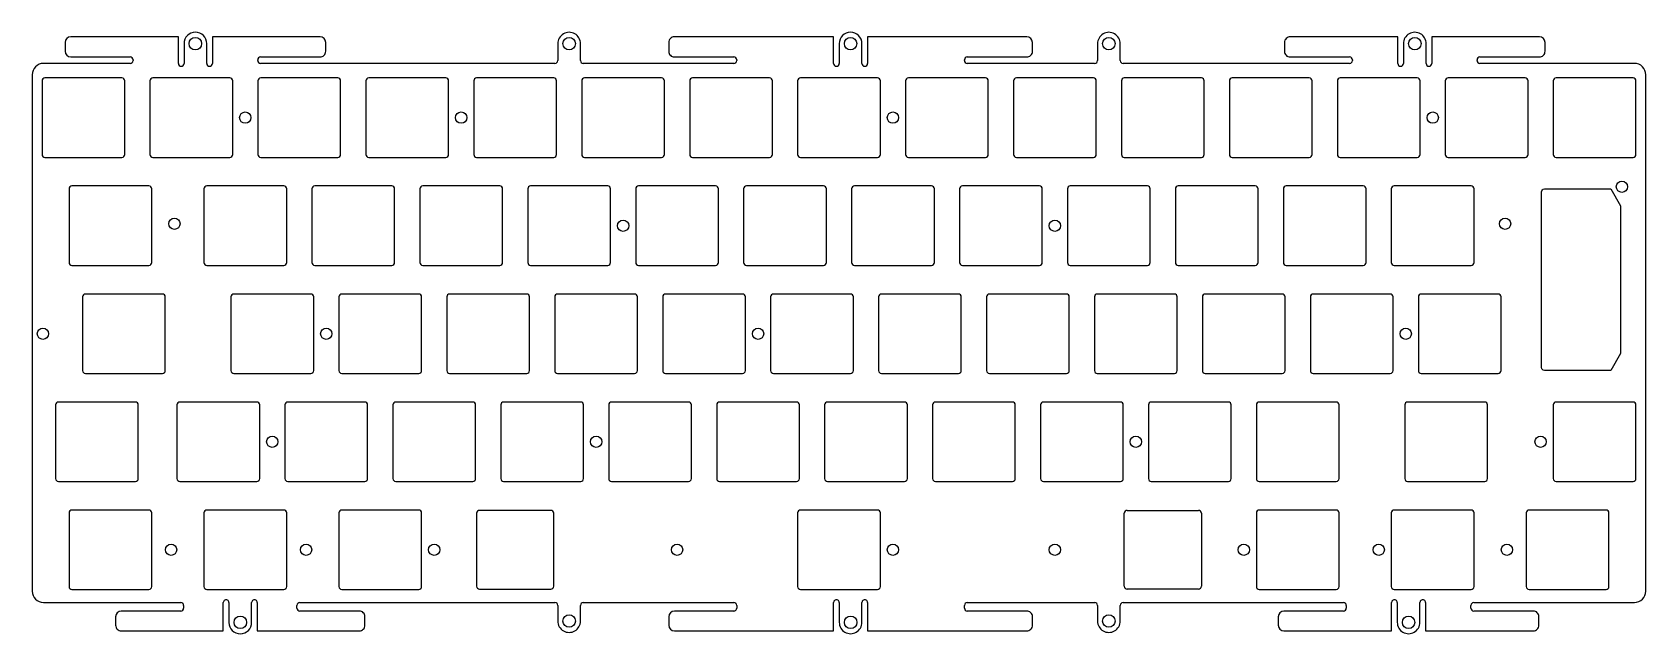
# Model space of a CAD drawing. Header units: millimetres. Extents: x -9 to 276, y -91 to 15.
import ezdxf

# ---------------------------------------------------------------- set-up
doc = ezdxf.new("R2010")
doc.units = ezdxf.units.MM
doc.layers.get('0').update_dxf_attribs({"linetype": 'CONTINUOUS'})
doc.layers.add('BLACK', color=7, linetype='CONTINUOUS')
doc.layers.add('Edge.Cuts', color=53, linetype='CONTINUOUS')

msp = doc.modelspace()

# ---------------------------------------------------------------- linework, layer by layer
for points in [[(240.35, 6.5), (240.35, -6.5, 0.4142123908), (240.85, -7), (254.45, -7, 0.4142135624), (254.95, -6.5), (254.95, 6.5, 0.4142135624), (254.45, 7), (240.85, 7, 0.4142123908)], [(259.4, 6.5), (259.4, -6.5, 0.4142123908), (259.9, -7), (273.5, -7, 0.4142135624), (274, -6.5), (274, 6.5, 0.4142135624), (273.5, 7), (259.9, 7, 0.4142123908)], [(257.34375, -44.075), (257.34375, -13.075, -0.4142135624), (257.84375, -12.575), (269.56175, -12.575), (271.29375, -15.575), (271.29375, -41.575), (269.56175, -44.575), (257.84375, -44.575, -0.4142123908)], [(235.59375, -31.6), (235.59375, -44.6, 0.4142123908), (236.09375, -45.1), (249.69375, -45.1, 0.4142135624), (250.19375, -44.6), (250.19375, -31.6, 0.4142135624), (249.69375, -31.1), (236.09375, -31.1, 0.4142123908)], [(-4.91875, -50.65), (-4.91875, -63.65, 0.4142123908), (-4.41875, -64.15), (9.18125, -64.15, 0.4142135624), (9.68125, -63.65), (9.68125, -50.65, 0.4142135624), (9.18125, -50.15), (-4.41875, -50.15, 0.4142123908)], [(16.5125, -50.65), (16.5125, -63.65, 0.4142123908), (17.0125, -64.15), (30.6125, -64.15, 0.4142135624), (31.1125, -63.65), (31.1125, -50.65, 0.4142135624), (30.6125, -50.15), (17.0125, -50.15, 0.4142123908)]]:
    msp.add_lwpolyline(points, format="xyb", close=True)
for centre in [(238.125, 0), (271.51875, -12.175), (233.3625, -38.1), (33.3375, -57.15)]:
    msp.add_circle(centre, 1)
at = {"layer": 'BLACK', "linetype": 'Continuous'}
for p, q in [((16.758349, 14.254188), (-2.241653, 14.254188)), ((16.758349, 9.554201), (16.758349, 14.254188)), ((22.758349, 14.254188), (22.758349, 9.554201)), ((41.7583, 14.254188), (22.758349, 14.254188)), ((132.391349, 14.254188), (104.303625, 14.254188)), ((132.391349, 9.554201), (132.391349, 14.254188)), ((138.391349, 14.254188), (138.391349, 9.554201)), ((166.4903, 14.254188), (138.391349, 14.254188)), ((231.966349, 14.254188), (212.977625, 14.254188)), ((231.966349, 9.554201), (231.966349, 14.254188)), ((237.966349, 14.254188), (237.966349, 9.554201)), ((256.9663, 14.254188), (237.966349, 14.254188)), ((-3.241651, 13.254189), (-3.241651, 11.704186)), ((17.758349, 13.05419), (17.758349, 9.554201)), ((21.758349, 9.554201), (21.758349, 13.05419)), ((42.758349, 11.7042), (42.758349, 13.262818)), ((83.725094, 13.029757), (83.725094, 10.0643)), ((87.725046, 13.049249), (87.725, 13.049249)), ((87.725046, 10.064175), (87.725046, 13.049249)), ((103.292349, 13.2542), (103.292349, 11.704188)), ((133.391349, 13.05419), (133.391349, 9.554201)), ((137.391349, 9.554201), (137.391349, 13.05419)), ((167.490349, 11.7042), (167.490349, 13.262818)), ((178.975079, 13.031424), (178.975079, 10.0643)), ((182.974954, 10.0642), (182.974954, 13.035636)), ((211.966349, 13.2542), (211.966349, 11.704188)), ((232.966349, 13.048909), (232.966349, 9.554201)), ((236.966257, 13.0542), (236.966349, 13.0542)), ((236.966349, 9.554201), (236.966349, 13.0542)), ((257.966349, 11.7042), (257.966349, 13.262818)), ((8.253504, 9.564175), (-7.025002, 9.564175)), ((-2.241653, 10.704188), (8.2582, 10.704188)), ((8.758349, 10.197936), (8.758349, 10.0642)), ((30.758349, 10.072643), (30.758349, 10.2041)), ((83.216754, 9.564175), (31.2583, 9.564175)), ((31.266337, 10.704188), (41.758349, 10.704188)), ((114.787504, 9.564175), (88.225, 9.564175)), ((104.2923, 10.704188), (114.7922, 10.704188)), ((115.292349, 10.197936), (115.292349, 10.0642)), ((155.490349, 10.072643), (155.490349, 10.2041)), ((178.46772, 9.564175), (155.9903, 9.564175)), ((155.998337, 10.704188), (166.490349, 10.704188)), ((182.974975, 10.0642), (182.974954, 10.0642)), ((223.461504, 9.564175), (183.475, 9.564175)), ((212.9663, 10.704188), (223.4662, 10.704188)), ((223.966349, 10.197936), (223.966349, 10.0642)), ((245.966349, 10.072643), (245.966349, 10.2041)), ((273.725, 9.564175), (246.4663, 9.564175)), ((246.474337, 10.704188), (256.966349, 10.704188)), ((-9.025, 7.564177), (-9.025, -83.506264)), ((-7.3, 6.499999), (-7.3, -6.499999)), ((6.8, 7), (-6.799999, 7)), ((7.3, -6.5), (7.3, 6.5)), ((11.75, 6.5), (11.75, -6.5)), ((25.85, 7), (12.25, 7)), ((26.35, -6.5), (26.35, 6.5)), ((30.8, 6.5), (30.8, -6.5)), ((44.9, 7), (31.3, 7)), ((45.4, -6.5), (45.4, 6.5)), ((49.85, 6.5), (49.85, -6.5)), ((63.95, 7), (50.35, 7)), ((64.45, -6.5), (64.45, 6.5)), ((68.9, 6.5), (68.9, -6.5)), ((83, 7), (69.4, 7)), ((83.5, -6.5), (83.5, 6.5)), ((87.95, 6.5), (87.95, -6.5)), ((102.05, 7), (88.45, 7)), ((102.55, -6.5), (102.55, 6.5)), ((107, 6.5), (107, -6.5)), ((121.1, 7), (107.5, 7)), ((121.6, -6.5), (121.6, 6.5)), ((126.05, 6.5), (126.05, -6.5)), ((140.15, 7), (126.55, 7)), ((140.65, -6.5), (140.65, 6.5)), ((145.1, 6.5), (145.1, -6.5)), ((159.2, 7), (145.6, 7)), ((159.7, -6.5), (159.7, 6.5)), ((164.15, 6.5), (164.15, -6.5)), ((178.25, 7), (164.65, 7)), ((178.75, -6.5), (178.75, 6.5)), ((183.2, 6.5), (183.2, -6.5)), ((197.3, 7), (183.7, 7)), ((197.8, -6.5), (197.8, 6.5)), ((202.25, 6.5), (202.25, -6.5)), ((216.35, 7), (202.75, 7)), ((216.85, -6.5), (216.85, 6.5)), ((221.3, 6.5), (221.3, -6.5)), ((235.4, 7), (221.8, 7)), ((235.9, -6.5), (235.9, 6.5)), ((275.725, -83.5063), (275.725, 7.564175)), ((-6.799999, -7), (6.8, -7)), ((12.25, -7), (25.85, -7)), ((31.3, -7), (44.9, -7)), ((50.35, -7), (63.95, -7)), ((69.4, -7), (83, -7)), ((88.45, -7), (102.05, -7)), ((107.5, -7), (121.1, -7)), ((126.55, -7), (140.15, -7)), ((145.6, -7), (159.2, -7)), ((164.65, -7), (178.25, -7)), ((183.7, -7), (197.3, -7)), ((202.75, -7), (216.35, -7)), ((221.8, -7), (235.4, -7)), ((-2.5375, -12.550001), (-2.5375, -25.549999)), ((11.5625, -12.05), (-2.037499, -12.05)), ((12.0625, -25.55), (12.0625, -12.55)), ((12.0625, -25.55), (12.0625, -12.55)), ((21.275, -12.55), (21.275, -25.55)), ((35.375, -12.05), (21.775, -12.05)), ((35.875, -25.55), (35.875, -12.55)), ((40.325, -12.55), (40.325, -25.55)), ((54.425, -12.05), (40.825, -12.05)), ((54.925, -25.55), (54.925, -12.55)), ((59.375, -12.55), (59.375, -25.55)), ((73.475, -12.05), (59.875, -12.05)), ((73.975, -25.55), (73.975, -12.55)), ((78.425, -12.55), (78.425, -25.55)), ((92.525, -12.05), (78.925, -12.05)), ((93.025, -25.55), (93.025, -12.55)), ((97.475, -12.55), (97.475, -25.55)), ((111.575, -12.05), (97.975, -12.05)), ((112.075, -25.55), (112.075, -12.55)), ((116.525, -12.55), (116.525, -25.55)), ((130.625, -12.05), (117.025, -12.05)), ((131.125, -25.55), (131.125, -12.55)), ((135.575, -12.55), (135.575, -25.55)), ((149.675, -12.05), (136.075, -12.05)), ((150.175, -25.55), (150.175, -12.55)), ((154.625, -12.55), (154.625, -25.55)), ((168.725, -12.05), (155.125, -12.05)), ((169.225, -25.55), (169.225, -12.55)), ((173.675, -12.55), (173.675, -25.55)), ((187.775, -12.05), (174.175, -12.05)), ((188.275, -25.55), (188.275, -12.55)), ((192.725, -12.55), (192.725, -25.55)), ((206.825, -12.05), (193.225, -12.05)), ((207.325, -25.55), (207.325, -12.55)), ((211.775, -12.55), (211.775, -25.55)), ((225.875, -12.05), (212.275, -12.05)), ((226.375, -25.55), (226.375, -12.55)), ((230.825, -12.55), (230.825, -25.55)), ((244.925, -12.05), (231.325, -12.05)), ((245.425, -25.55), (245.425, -12.55)), ((-2.037499, -26.05), (11.5625, -26.05)), ((21.775, -26.05), (35.375, -26.05)), ((40.825, -26.05), (54.425, -26.05)), ((59.875, -26.05), (73.475, -26.05)), ((78.925, -26.05), (92.525, -26.05)), ((97.975, -26.05), (111.575, -26.05)), ((117.025, -26.05), (130.625, -26.05)), ((136.075, -26.05), (149.675, -26.05)), ((155.125, -26.05), (168.725, -26.05)), ((174.175, -26.05), (187.775, -26.05)), ((193.225, -26.05), (206.825, -26.05)), ((212.275, -26.05), (225.875, -26.05)), ((231.325, -26.05), (244.925, -26.05)), ((13.94375, -31.1), (0.343751, -31.1)), ((40.1375, -31.1), (26.5375, -31.1)), ((59.1875, -31.1), (45.5875, -31.1)), ((78.2375, -31.1), (64.6375, -31.1)), ((97.2875, -31.1), (83.6875, -31.1)), ((116.3375, -31.1), (102.7375, -31.1)), ((135.3875, -31.1), (121.7875, -31.1)), ((154.4375, -31.1), (140.8375, -31.1)), ((173.4875, -31.1), (159.8875, -31.1)), ((192.5375, -31.1), (178.9375, -31.1)), ((211.5875, -31.1), (197.9875, -31.1)), ((230.6375, -31.1), (217.0375, -31.1)), ((-0.15625, -31.6), (-0.15625, -44.6)), ((14.44375, -44.6), (14.44375, -31.6)), ((26.0375, -31.6), (26.0375, -44.6)), ((40.6375, -44.6), (40.6375, -31.6)), ((45.0875, -31.6), (45.0875, -44.6)), ((59.6875, -44.6), (59.6875, -31.6)), ((64.1375, -31.6), (64.1375, -44.6)), ((78.7375, -44.6), (78.7375, -31.6)), ((83.1875, -31.6), (83.1875, -44.6)), ((97.7875, -44.6), (97.7875, -31.6)), ((102.2375, -31.6), (102.2375, -44.6)), ((116.8375, -44.6), (116.8375, -31.6)), ((121.2875, -31.6), (121.2875, -44.6)), ((135.8875, -44.6), (135.8875, -31.6)), ((140.3375, -31.6), (140.3375, -44.6)), ((154.9375, -44.6), (154.9375, -31.6)), ((159.3875, -31.6), (159.3875, -44.6)), ((173.9875, -44.6), (173.9875, -31.6)), ((178.4375, -31.6), (178.4375, -44.6)), ((193.0375, -44.6), (193.0375, -31.6)), ((197.4875, -31.6), (197.4875, -44.6)), ((212.0875, -44.6), (212.0875, -31.6)), ((216.5375, -31.6), (216.5375, -44.6)), ((231.1375, -44.6), (231.1375, -31.6)), ((0.343751, -45.1), (13.94375, -45.1)), ((26.5375, -45.1), (40.1375, -45.1)), ((45.5875, -45.1), (59.1875, -45.1)), ((64.6375, -45.1), (78.2375, -45.1)), ((83.6875, -45.1), (97.2875, -45.1)), ((102.7375, -45.1), (116.3375, -45.1)), ((121.7875, -45.1), (135.3875, -45.1)), ((140.8375, -45.1), (154.4375, -45.1)), ((159.8875, -45.1), (173.4875, -45.1)), ((178.9375, -45.1), (192.5375, -45.1)), ((197.9875, -45.1), (211.5875, -45.1)), ((217.0375, -45.1), (230.6375, -45.1)), ((35.5625, -50.65), (35.5625, -63.65)), ((49.6625, -50.15), (36.0625, -50.15)), ((50.1625, -63.65), (50.1625, -50.65)), ((54.6125, -50.65), (54.6125, -63.65)), ((68.7125, -50.15), (55.1125, -50.15)), ((69.2125, -63.65), (69.2125, -50.65)), ((73.6625, -50.65), (73.6625, -63.65)), ((87.7625, -50.15), (74.1625, -50.15)), ((88.2625, -63.65), (88.2625, -50.65)), ((92.7125, -50.65), (92.7125, -63.65)), ((106.8125, -50.15), (93.2125, -50.15)), ((107.3125, -63.65), (107.3125, -50.65)), ((111.7625, -50.65), (111.7625, -63.65)), ((125.8625, -50.15), (112.2625, -50.15)), ((126.3625, -63.65), (126.3625, -50.65)), ((130.8125, -50.65), (130.8125, -63.65)), ((144.9125, -50.15), (131.3125, -50.15)), ((145.4125, -63.65), (145.4125, -50.65)), ((149.8625, -50.65), (149.8625, -63.65)), ((163.9625, -50.15), (150.3625, -50.15)), ((164.4625, -63.65), (164.4625, -50.65)), ((168.9125, -50.65), (168.9125, -63.65)), ((183.0125, -50.15), (169.4125, -50.15)), ((183.5125, -63.65), (183.5125, -50.65)), ((187.9625, -50.65), (187.9625, -63.65)), ((202.0625, -50.15), (188.4625, -50.15)), ((202.5625, -63.65), (202.5625, -50.65)), ((207.0125, -50.65), (207.0125, -63.65)), ((221.1125, -50.15), (207.5125, -50.15)), ((221.6125, -63.65), (221.6125, -50.65)), ((233.20625, -50.652003), (233.20625, -63.652051)), ((247.306162, -50.152051), (233.70625, -50.152051)), ((247.80625, -63.651903), (247.80625, -50.644041)), ((259.397462, -50.652003), (259.397462, -63.652003)), ((273.497462, -50.152003), (259.897462, -50.152003)), ((273.997462, -63.652003), (273.997462, -50.652003)), ((36.0625, -64.15), (49.6625, -64.15)), ((55.1125, -64.15), (68.7125, -64.15)), ((74.1625, -64.15), (87.7625, -64.15)), ((93.2125, -64.15), (106.8125, -64.15)), ((112.2625, -64.15), (125.8625, -64.15)), ((131.3125, -64.15), (144.9125, -64.15)), ((150.3625, -64.15), (163.9625, -64.15)), ((169.4125, -64.15), (183.0125, -64.15)), ((188.4625, -64.15), (202.0625, -64.15)), ((207.5125, -64.15), (221.1125, -64.15)), ((233.706262, -64.152051), (247.312407, -64.152051)), ((259.897462, -64.152003), (273.497462, -64.152003)), ((-7.025002, -85.506262), (17.1921, -85.506262)), ((5.692064, -88.00537), (5.692064, -89.505371)), ((17.192065, -87.005371), (6.69206, -87.005371)), ((17.692065, -86.014743), (17.692065, -86.5054)), ((24.692064, -90.505371), (24.692064, -85.50538)), ((25.692064, -85.505384), (25.692064, -89.011026)), ((29.692064, -89.00537), (29.692064, -85.5054)), ((30.692064, -85.513399), (30.692064, -90.505371)), ((37.692063, -86.499556), (37.692063, -86.0063)), ((38.1921, -85.506262), (83.2251, -85.506262)), ((48.6921, -87.005371), (38.1922, -87.005371)), ((49.692064, -89.5054), (49.692064, -88.005371)), ((83.725064, -86.014801), (83.725064, -88.76162)), ((87.725076, -88.777236), (87.725076, -86.0063)), ((88.2251, -85.506276), (88.2251, -85.506262)), ((88.2251, -85.506262), (114.7981, -85.506262)), ((103.298064, -88.0054), (103.298064, -89.513546)), ((114.798, -87.005371), (104.294359, -87.005371)), ((115.298064, -86.014801), (115.298064, -86.5054)), ((132.397064, -90.505371), (132.397064, -85.5054)), ((133.397064, -85.513399), (133.397064, -89.005384)), ((137.397064, -88.998767), (137.397064, -85.5054)), ((138.397064, -85.513399), (138.397064, -90.505371)), ((155.496063, -86.499556), (155.496063, -86.0063)), ((155.9961, -85.506262), (178.475, -85.506262)), ((166.4961, -87.005371), (155.9962, -87.005371)), ((167.496064, -89.5054), (167.496064, -88.005371)), ((178.975003, -86.006262), (178.975, -88.777198)), ((182.974954, -88.763784), (182.974954, -86.0063)), ((183.477828, -85.506262), (222.3721, -85.506262)), ((210.872064, -88.0054), (210.872064, -89.513546)), ((222.372065, -87.005371), (211.868359, -87.005371)), ((222.872065, -86.014743), (222.872065, -86.5054)), ((230.872064, -90.505371), (230.872064, -85.5054)), ((231.872064, -85.513399), (231.872064, -89.005384)), ((235.872064, -88.998767), (235.872064, -85.5054)), ((236.872064, -85.513399), (236.872064, -90.505371)), ((244.872063, -86.499556), (244.872063, -86.0063)), ((245.3721, -85.506262), (273.725, -85.506262)), ((255.8721, -87.005371), (245.3722, -87.005371)), ((256.872064, -89.5054), (256.872064, -88.005371)), ((6.69206, -90.505371), (24.692064, -90.505371)), ((30.692064, -90.505371), (48.692064, -90.505371)), ((87.724998, -88.777236), (87.725076, -88.777236)), ((104.2981, -90.505371), (132.397064, -90.505371)), ((138.397064, -90.505371), (166.496064, -90.505371)), ((211.8721, -90.505371), (230.872064, -90.505371)), ((236.872064, -90.505371), (255.872064, -90.505371))]:
    msp.add_line(p, q, dxfattribs=at)
at = {"layer": 'BLACK', "const_width": 0.01005}
msp.add_lwpolyline([(-0.005025, 0, 1), (0.005025, 0, 1)], format="xyb", close=True, dxfattribs=at)
at = {"layer": 'BLACK'}
for centre, radius in [((19.758349, 13.054188), 1.1), ((85.725, 13.049249), 1.1), ((135.391349, 13.054188), 1.1), ((180.975, 13.049249), 1.1), ((234.966349, 13.054188), 1.1), ((28.575, 0), 1), ((66.675, 0), 1), ((142.875, 0), 1), ((16.04875, -18.7), 1), ((95.25, -19.05), 1), ((171.45, -19.05), 1), ((250.9012, -18.7), 1), ((-7.14375, -38.1), 1), ((42.8625, -38.1), 1), ((119.0625, -38.1), 1), ((90.4875, -57.15), 1), ((185.7375, -57.15), 1), ((257.175, -57.15), 1), ((27.692064, -89.005371), 1.1), ((85.725, -88.777236), 1.1), ((135.397064, -89.005371), 1.1), ((180.975, -88.777236), 1.1), ((233.872064, -89.005371), 1.1)]:
    msp.add_circle(centre, radius, dxfattribs=at)
for centre, radius, start, end in [((-2.241652, 13.254189), 0.999999, 90.0000573, 180), ((19.758349, 13.054188), 2, 0.0000573, 179.9999427), ((41.7582, 13.254), 1.000188, 0.50514583, 89.9942715), ((85.725, 13.04925), 2.000001, 359.99997135, 180.55844188), ((104.2925, 13.2541), 1.000151, 89.36266683, 179.99427129), ((135.391349, 13.054188), 2, 0.0000573, 179.9999427), ((166.4902, 13.254), 1.000188, 0.50514583, 89.9942715), ((180.975, 13.0492), 2, 359.61141704, 180.50925159), ((212.9665, 13.2541), 1.000151, 89.36266683, 179.99427129), ((234.9663, 13.0542), 1.999958, 0, 180.15157934), ((256.9662, 13.254), 1.000188, 0.50514583, 89.9942715), ((-2.241652, 11.704187), 0.999999, 180.0000573, 269.9999427), ((41.7584, 11.7042), 0.999949, 269.99707795, 0), ((104.2923, 11.7041), 0.999912, 179.99495772, 270), ((166.4904, 11.7042), 0.999949, 269.99707795, 0), ((212.9663, 11.7041), 0.999912, 179.99495772, 270), ((256.9664, 11.7042), 0.999949, 269.99707795, 0), ((-7.025001, 7.564176), 1.999999, 90.00002865, 179.99997135), ((8.2583, 10.0642), 0.500049, 269.45046321, 0), ((8.2582, 10.204), 0.500188, 359.30535784, 90), ((17.258349, 9.554201), 0.5, 180, 0), ((22.258349, 9.554201), 0.5, 180, 0), ((31.2583, 10.0642), 0.500025, 179.03250061, 270), ((31.2585, 10.2041), 0.500151, 89.10217747, 180), ((83.2249, 10.0643), 0.500194, 269.06685298, 0), ((88.225, 10.0641), 0.499925, 179.99140484, 270), ((114.7923, 10.0642), 0.500049, 269.45046321, 0), ((114.7922, 10.204), 0.500188, 359.30535784, 90), ((132.891349, 9.554201), 0.5, 180, 0), ((137.891349, 9.554201), 0.5, 180, 0), ((155.9903, 10.0642), 0.500025, 179.03250061, 270), ((155.9905, 10.2041), 0.500151, 89.10217747, 180), ((178.4749, 10.0643), 0.500179, 269.17749475, 0), ((183.475, 10.0642), 0.500025, 180, 270), ((223.4663, 10.0642), 0.500049, 269.45046321, 0), ((223.4662, 10.204), 0.500188, 359.30535784, 90), ((232.466349, 9.554201), 0.5, 180, 0), ((237.466349, 9.554201), 0.5, 180, 0), ((246.4663, 10.0642), 0.500025, 179.03250061, 270), ((246.4665, 10.2041), 0.500151, 89.10217747, 180), ((273.725, 7.5642), 1.999975, 359.9992838, 90), ((-6.799999, 6.499999), 0.500001, 90, 180), ((6.8, 6.5), 0.5, 0, 90), ((12.25, 6.5), 0.5, 90, 180), ((25.85, 6.5), 0.5, 0, 90), ((31.3, 6.5), 0.5, 90, 180), ((44.9, 6.5), 0.5, 0, 90), ((50.35, 6.5), 0.5, 90, 180), ((63.95, 6.5), 0.5, 0, 90), ((69.4, 6.5), 0.5, 90, 180), ((83, 6.5), 0.5, 0, 90), ((88.45, 6.5), 0.5, 90, 180), ((102.05, 6.5), 0.5, 0, 90), ((107.5, 6.5), 0.5, 90, 180), ((121.1, 6.5), 0.5, 0, 90), ((126.55, 6.5), 0.5, 90, 180), ((140.15, 6.5), 0.5, 0, 90), ((145.6, 6.5), 0.5, 90, 180), ((159.2, 6.5), 0.5, 0, 90), ((164.65, 6.5), 0.5, 90, 180), ((178.25, 6.5), 0.5, 0, 90), ((183.7, 6.5), 0.5, 90, 180), ((197.3, 6.5), 0.5, 0, 90), ((202.75, 6.5), 0.5, 90, 180), ((216.35, 6.5), 0.5, 0, 90), ((221.8, 6.5), 0.5, 90, 180), ((235.4, 6.5), 0.5, 0, 90), ((-6.799999, -6.499999), 0.500001, 180, 270), ((6.8, -6.5), 0.5, 270, 0), ((12.25, -6.5), 0.5, 180, 270), ((25.85, -6.5), 0.5, 270, 0), ((31.3, -6.5), 0.5, 180, 270), ((44.9, -6.5), 0.5, 270, 0), ((50.35, -6.5), 0.5, 180, 270), ((63.95, -6.5), 0.5, 270, 0), ((69.4, -6.5), 0.5, 180, 270), ((83, -6.5), 0.5, 270, 0), ((88.45, -6.5), 0.5, 180, 270), ((102.05, -6.5), 0.5, 270, 0), ((107.5, -6.5), 0.5, 180, 270), ((121.1, -6.5), 0.5, 270, 0), ((126.55, -6.5), 0.5, 180, 270), ((140.15, -6.5), 0.5, 270, 0), ((145.6, -6.5), 0.5, 180, 270), ((159.2, -6.5), 0.5, 270, 0), ((164.65, -6.5), 0.5, 180, 270), ((178.25, -6.5), 0.5, 270, 0), ((183.7, -6.5), 0.5, 180, 270), ((197.3, -6.5), 0.5, 270, 0), ((202.75, -6.5), 0.5, 180, 270), ((216.35, -6.5), 0.5, 270, 0), ((221.8, -6.5), 0.5, 180, 270), ((235.4, -6.5), 0.5, 270, 0), ((-2.037499, -12.550001), 0.500001, 90, 180), ((11.5625, -12.55), 0.5, 0, 90), ((21.775, -12.55), 0.5, 90, 180), ((35.375, -12.55), 0.5, 0, 90), ((40.825, -12.55), 0.5, 90, 180), ((54.425, -12.55), 0.5, 0, 90), ((59.875, -12.55), 0.5, 90, 180), ((73.475, -12.55), 0.5, 0, 90), ((78.925, -12.55), 0.5, 90, 180), ((92.525, -12.55), 0.5, 0, 90), ((97.975, -12.55), 0.5, 90, 180), ((111.575, -12.55), 0.5, 0, 90), ((117.025, -12.55), 0.5, 90, 180), ((130.625, -12.55), 0.5, 0, 90), ((136.075, -12.55), 0.5, 90, 180), ((149.675, -12.55), 0.5, 0, 90), ((155.125, -12.55), 0.5, 90, 180), ((168.725, -12.55), 0.5, 0, 90), ((174.175, -12.55), 0.5, 90, 180), ((187.775, -12.55), 0.5, 0, 90), ((193.225, -12.55), 0.5, 90, 180), ((206.825, -12.55), 0.5, 0, 90), ((212.275, -12.55), 0.5, 90, 180), ((225.875, -12.55), 0.5, 0, 90), ((231.325, -12.55), 0.5, 90, 180), ((244.925, -12.55), 0.5, 0, 90), ((-2.037499, -25.549999), 0.500001, 180, 270), ((11.5625, -25.55), 0.5, 270, 0), ((21.775, -25.55), 0.5, 180, 270), ((35.375, -25.55), 0.5, 270, 0), ((40.825, -25.55), 0.5, 180, 270), ((54.425, -25.55), 0.5, 270, 0), ((59.875, -25.55), 0.5, 180, 270), ((73.475, -25.55), 0.5, 270, 0), ((78.925, -25.55), 0.5, 180, 270), ((92.525, -25.55), 0.5, 270, 0), ((97.975, -25.55), 0.5, 180, 270), ((111.575, -25.55), 0.5, 270, 0), ((117.025, -25.55), 0.5, 180, 270), ((130.625, -25.55), 0.5, 270, 0), ((136.075, -25.55), 0.5, 180, 270), ((149.675, -25.55), 0.5, 270, 0), ((155.125, -25.55), 0.5, 180, 270), ((168.725, -25.55), 0.5, 270, 0), ((174.175, -25.55), 0.5, 180, 270), ((187.775, -25.55), 0.5, 270, 0), ((193.225, -25.55), 0.5, 180, 270), ((206.825, -25.55), 0.5, 270, 0), ((212.275, -25.55), 0.5, 180, 270), ((225.875, -25.55), 0.5, 270, 0), ((231.325, -25.55), 0.5, 180, 270), ((244.925, -25.55), 0.5, 270, 0), ((0.343751, -31.600001), 0.500001, 90, 179.99988541), ((13.94375, -31.6), 0.5, 0, 90), ((26.5375, -31.6), 0.5, 90, 180), ((40.1375, -31.6), 0.5, 0, 90), ((45.5875, -31.6), 0.5, 90, 180), ((59.1875, -31.6), 0.5, 0, 90), ((64.6375, -31.6), 0.5, 90, 180), ((78.2375, -31.6), 0.5, 0, 90), ((83.6875, -31.6), 0.5, 90, 180), ((97.2875, -31.6), 0.5, 0, 90), ((102.7375, -31.6), 0.5, 90, 180), ((116.3375, -31.6), 0.5, 0, 90), ((121.7875, -31.6), 0.5, 90, 180), ((135.3875, -31.6), 0.5, 0, 90), ((140.8375, -31.6), 0.5, 90, 180), ((154.4375, -31.6), 0.5, 0, 90), ((159.8875, -31.6), 0.5, 90, 180), ((173.4875, -31.6), 0.5, 0, 90), ((178.9375, -31.6), 0.5, 90, 180), ((192.5375, -31.6), 0.5, 0, 90), ((197.9875, -31.6), 0.5, 90, 180), ((211.5875, -31.6), 0.5, 0, 90), ((217.0375, -31.6), 0.5, 90, 180), ((230.6375, -31.6), 0.5, 0, 90), ((0.343751, -44.599999), 0.500001, 180.00011459, 270), ((13.94375, -44.6), 0.5, 270, 0), ((26.5375, -44.6), 0.5, 180, 270), ((40.1375, -44.6), 0.5, 270, 0), ((45.5875, -44.6), 0.5, 180, 270), ((59.1875, -44.6), 0.5, 270, 0), ((64.6375, -44.6), 0.5, 180, 270), ((78.2375, -44.6), 0.5, 270, 0), ((83.6875, -44.6), 0.5, 180, 270), ((97.2875, -44.6), 0.5, 270, 0), ((102.7375, -44.6), 0.5, 180, 270), ((116.3375, -44.6), 0.5, 270, 0), ((121.7875, -44.6), 0.5, 180, 270), ((135.3875, -44.6), 0.5, 270, 0), ((140.8375, -44.6), 0.5, 180, 270), ((154.4375, -44.6), 0.5, 270, 0), ((159.8875, -44.6), 0.5, 180, 270), ((173.4875, -44.6), 0.5, 270, 0), ((178.9375, -44.6), 0.5, 180, 270), ((192.5375, -44.6), 0.5, 270, 0), ((197.9875, -44.6), 0.5, 180, 270), ((211.5875, -44.6), 0.5, 270, 0), ((217.0375, -44.6), 0.5, 180, 270), ((230.6375, -44.6), 0.5, 270, 0), ((36.0625, -50.65), 0.5, 90, 180), ((49.6625, -50.65), 0.5, 0, 90), ((55.1125, -50.65), 0.5, 90, 180), ((68.7125, -50.65), 0.5, 0, 90), ((74.1625, -50.65), 0.5, 90, 180), ((87.7625, -50.65), 0.5, 0, 90), ((93.2125, -50.65), 0.5, 90, 180), ((106.8125, -50.65), 0.5, 0, 90), ((112.2625, -50.65), 0.5, 90, 180), ((125.8625, -50.65), 0.5, 0, 90), ((131.3125, -50.65), 0.5, 90, 180), ((144.9125, -50.65), 0.5, 0, 90), ((150.3625, -50.65), 0.5, 90, 180), ((163.9625, -50.65), 0.5, 0, 90), ((169.4125, -50.65), 0.5, 90, 180), ((183.0125, -50.65), 0.5, 0, 90), ((188.4625, -50.65), 0.5, 90, 180), ((202.0625, -50.65), 0.5, 0, 90), ((207.5125, -50.65), 0.5, 90, 180), ((221.1125, -50.65), 0.5, 0, 90), ((233.706162, -50.652003), 0.499912, 89.98991497, 180), ((247.306162, -50.652203), 0.500152, 0.9350487, 90), ((259.897462, -50.652003), 0.5, 90, 180), ((273.497462, -50.652003), 0.5, 0, 90), ((36.0625, -63.65), 0.5, 180, 270), ((49.6625, -63.65), 0.5, 270, 0), ((55.1125, -63.65), 0.5, 180, 270), ((68.7125, -63.65), 0.5, 270, 0), ((74.1625, -63.65), 0.5, 180, 270), ((87.7625, -63.65), 0.5, 270, 0), ((93.2125, -63.65), 0.5, 180, 270), ((106.8125, -63.65), 0.5, 270, 0), ((112.2625, -63.65), 0.5, 180, 270), ((125.8625, -63.65), 0.5, 270, 0), ((131.3125, -63.65), 0.5, 180, 270), ((144.9125, -63.65), 0.5, 270, 0), ((150.3625, -63.65), 0.5, 180, 270), ((163.9625, -63.65), 0.5, 270, 0), ((169.4125, -63.65), 0.5, 180, 270), ((183.0125, -63.65), 0.5, 270, 0), ((188.4625, -63.65), 0.5, 180, 270), ((202.0625, -63.65), 0.5, 270, 0), ((207.5125, -63.65), 0.5, 180, 270), ((221.1125, -63.65), 0.5, 270, 0), ((233.706262, -63.652103), 0.499948, 179.99404138, 270), ((247.306062, -63.651903), 0.500188, 270.7268293, 0), ((259.897462, -63.652003), 0.5, 180, 270), ((273.497462, -63.652003), 0.5, 270, 0), ((-7.025001, -83.506263), 1.999999, 180.00002865, 269.99997135), ((25.19206, -85.50538), 0.499996, 359.99954164, 180), ((30.1921, -85.5054), 0.500036, 359.08339432, 180), ((132.8971, -85.5054), 0.500036, 359.08339432, 180), ((137.8971, -85.5054), 0.500036, 359.08339432, 180), ((231.3721, -85.5054), 0.500036, 359.08339432, 180), ((236.3721, -85.5054), 0.500036, 359.08339432, 180), ((273.7251, -83.5063), 1.9999, 269.99713516, 0), ((6.69206, -88.00537), 0.999996, 90, 180), ((17.1921, -86.5054), 0.499965, 269.99598906, 0), ((17.1921, -86.0063), 0.500038, 359.0325277, 90), ((38.1922, -86.5052), 0.500171, 179.35344985, 270), ((38.1921, -86.0063), 0.500037, 90, 180), ((48.6921, -88.0053), 0.999929, 359.99593185, 90), ((83.2251, -86.0063), 0.500038, 359.02588088, 90), ((88.2251, -86.0063), 0.500024, 90, 180), ((104.2981, -88.0054), 1.000036, 90.2143363, 180), ((114.798, -86.5048), 0.500573, 270, 280.94033115), ((114.7981, -86.0063), 0.500038, 359.02588088, 90), ((114.7981, -86.5054), 0.499964, 280.94212915, 0), ((155.9962, -86.5052), 0.500171, 179.35344985, 270), ((155.9961, -86.0063), 0.500037, 90, 180), ((166.4961, -88.0053), 0.999929, 359.99593185, 90), ((178.475, -86.0062), 0.499938, 359.99289537, 90), ((183.475, -86.0063), 0.500046, 89.67596315, 180), ((211.8721, -88.0054), 1.000036, 90.2143363, 180), ((222.3721, -86.5054), 0.499965, 269.99598906, 0), ((222.3721, -86.0063), 0.500038, 359.0325277, 90), ((245.3722, -86.5052), 0.500171, 179.35344985, 270), ((245.3721, -86.0063), 0.500037, 90, 180), ((255.8721, -88.0053), 0.999929, 359.99593185, 90), ((6.69206, -89.50538), 0.999991, 179.99948434, 270), ((27.69206, -89.00537), 2.000004, 180.16203236, 0), ((48.6921, -89.5054), 0.999964, 269.99793729, 0), ((85.725, -88.77724), 1.999998, 179.55251474, 0.00011459), ((104.2982, -89.5052), 1.000171, 180.47811445, 269.9942714), ((135.3971, -89.0054), 1.999975, 179.99954164, 0.19002418), ((166.4961, -89.5054), 0.999964, 269.99793729, 0), ((180.975, -88.7772), 1.999999, 179.9999427, 0.38434316), ((211.8722, -89.5052), 1.000171, 180.47811445, 269.9942714), ((233.8721, -89.0054), 1.999975, 179.99954164, 0.19002418), ((255.8721, -89.5054), 0.999964, 269.99793729, 0)]:
    msp.add_arc(centre, radius, start, end, dxfattribs=at)
at = {"layer": 'Edge.Cuts', "linetype": 'CONTINUOUS'}
for p, q in [((-2.5375, -69.700001), (-2.5375, -82.699999)), ((11.5625, -69.2), (-2.037499, -69.2)), ((12.0625, -82.7), (12.0625, -69.7)), ((21.275, -69.7), (21.275, -82.7)), ((35.375, -69.2), (21.775, -69.2)), ((35.875, -82.7), (35.875, -69.7)), ((45.0875, -69.7), (45.0875, -82.7)), ((59.1875, -69.2), (45.5875, -69.2)), ((59.6875, -82.7), (59.6875, -69.7)), ((69.3934, -69.75), (69.3934, -82.65)), ((82.4934, -69.25), (69.8934, -69.25)), ((82.9934, -82.65), (82.9934, -69.75)), ((126.05, -69.7), (126.05, -82.7)), ((140.15, -69.2), (126.55, -69.2)), ((140.65, -82.7), (140.65, -69.7)), ((183.7, -82.65), (183.7, -69.75)), ((184.2, -69.25), (196.8, -69.25)), ((197.3, -69.75), (197.3, -82.65)), ((207.0125, -69.7), (207.0125, -82.7)), ((221.1125, -69.2), (207.5125, -69.2)), ((221.6125, -82.7), (221.6125, -69.7)), ((230.825, -69.7), (230.825, -82.7)), ((244.925, -69.2), (231.325, -69.2)), ((245.425, -82.7), (245.425, -69.7)), ((254.6375, -69.7), (254.6375, -82.7)), ((268.7375, -69.2), (255.1375, -69.2)), ((269.2375, -82.7), (269.2375, -69.7)), ((-2.037499, -83.2), (11.5625, -83.2)), ((21.775, -83.2), (35.375, -83.2)), ((45.5875, -83.2), (59.1875, -83.2)), ((69.8934, -83.15), (82.4934, -83.15)), ((126.55, -83.2), (140.15, -83.2)), ((196.8, -83.15), (184.2, -83.15)), ((207.5125, -83.2), (221.1125, -83.2)), ((231.325, -83.2), (244.925, -83.2)), ((255.1375, -83.2), (268.7375, -83.2))]:
    msp.add_line(p, q, dxfattribs=at)
at = {"layer": 'Edge.Cuts'}
for centre in [(15.478125, -76.2), (39.290625, -76.2), (61.9125, -76.2), (104.775, -76.2), (142.875, -76.2), (171.45, -76.2), (204.7875, -76.2), (228.6, -76.2), (251.221875, -76.2)]:
    msp.add_circle(centre, 1, dxfattribs=at)
for centre, radius, start, end in [((-2.037478, -69.700041), 0.500022, 90.00240623, 179.99541654), ((11.562522, -69.700041), 0.500041, 0.00469846, 90.00252081), ((21.775022, -69.700041), 0.500022, 90.00252081, 179.99530195), ((35.375022, -69.700041), 0.500041, 0.00469846, 90.00252081), ((45.587522, -69.700041), 0.500022, 90.00252081, 179.99530195), ((59.187522, -69.700041), 0.500041, 0.00469846, 90.00252081), ((69.893422, -69.750041), 0.500022, 90.00252081, 179.99530195), ((82.493422, -69.750041), 0.500041, 0.00469846, 90.00252081), ((126.550022, -69.700041), 0.500022, 90.00252081, 179.99530195), ((140.150022, -69.700041), 0.500041, 0.00469846, 90.00252081), ((184.200022, -69.750041), 0.500022, 90.00252081, 179.99530195), ((196.800022, -69.750041), 0.500041, 0.00469846, 90.00252081), ((207.512522, -69.700041), 0.500022, 90.00252081, 179.99530195), ((221.112522, -69.700041), 0.500041, 0.00469846, 90.00252081), ((231.325022, -69.700041), 0.500022, 90.00252081, 179.99530195), ((244.925022, -69.700041), 0.500041, 0.00469846, 90.00252081), ((255.137522, -69.700041), 0.500022, 90.00252081, 179.99530195), ((268.737522, -69.700041), 0.500041, 0.00469846, 90.00252081), ((-2.037478, -82.700041), 0.499959, -180.00481263, -90.00240662), ((11.562522, -82.700041), 0.499978, -90.00252122, 0.00469846), ((21.775022, -82.700041), 0.499959, -180.00469805, -90.00252122), ((35.375022, -82.700041), 0.499978, -90.00252122, 0.00469846), ((45.587522, -82.700041), 0.499959, -180.00469805, -90.00252122), ((59.187522, -82.700041), 0.499978, -90.00252122, 0.00469846), ((69.893422, -82.650041), 0.499959, -180.00469805, -90.00252122), ((82.493422, -82.650041), 0.499978, -90.00252122, 0.00469846), ((126.550022, -82.700041), 0.499959, -180.00469805, -90.00252122), ((140.150022, -82.700041), 0.499978, -90.00252122, 0.00469846), ((184.200022, -82.650041), 0.499959, -180.00469805, -90.00252122), ((196.800022, -82.650041), 0.499978, -90.00252122, 0.00469846), ((207.512522, -82.700041), 0.499959, -180.00469805, -90.00252122), ((221.112522, -82.700041), 0.499978, -90.00252122, 0.00469846), ((231.325022, -82.700041), 0.499959, -180.00469805, -90.00252122), ((244.925022, -82.700041), 0.499978, -90.00252122, 0.00469846), ((255.137522, -82.700041), 0.499959, -180.00469805, -90.00252122), ((268.737522, -82.700041), 0.499978, -90.00252122, 0.00469846)]:
    msp.add_arc(centre, radius, start, end, dxfattribs=at)

doc.saveas('drawing.dxf')
